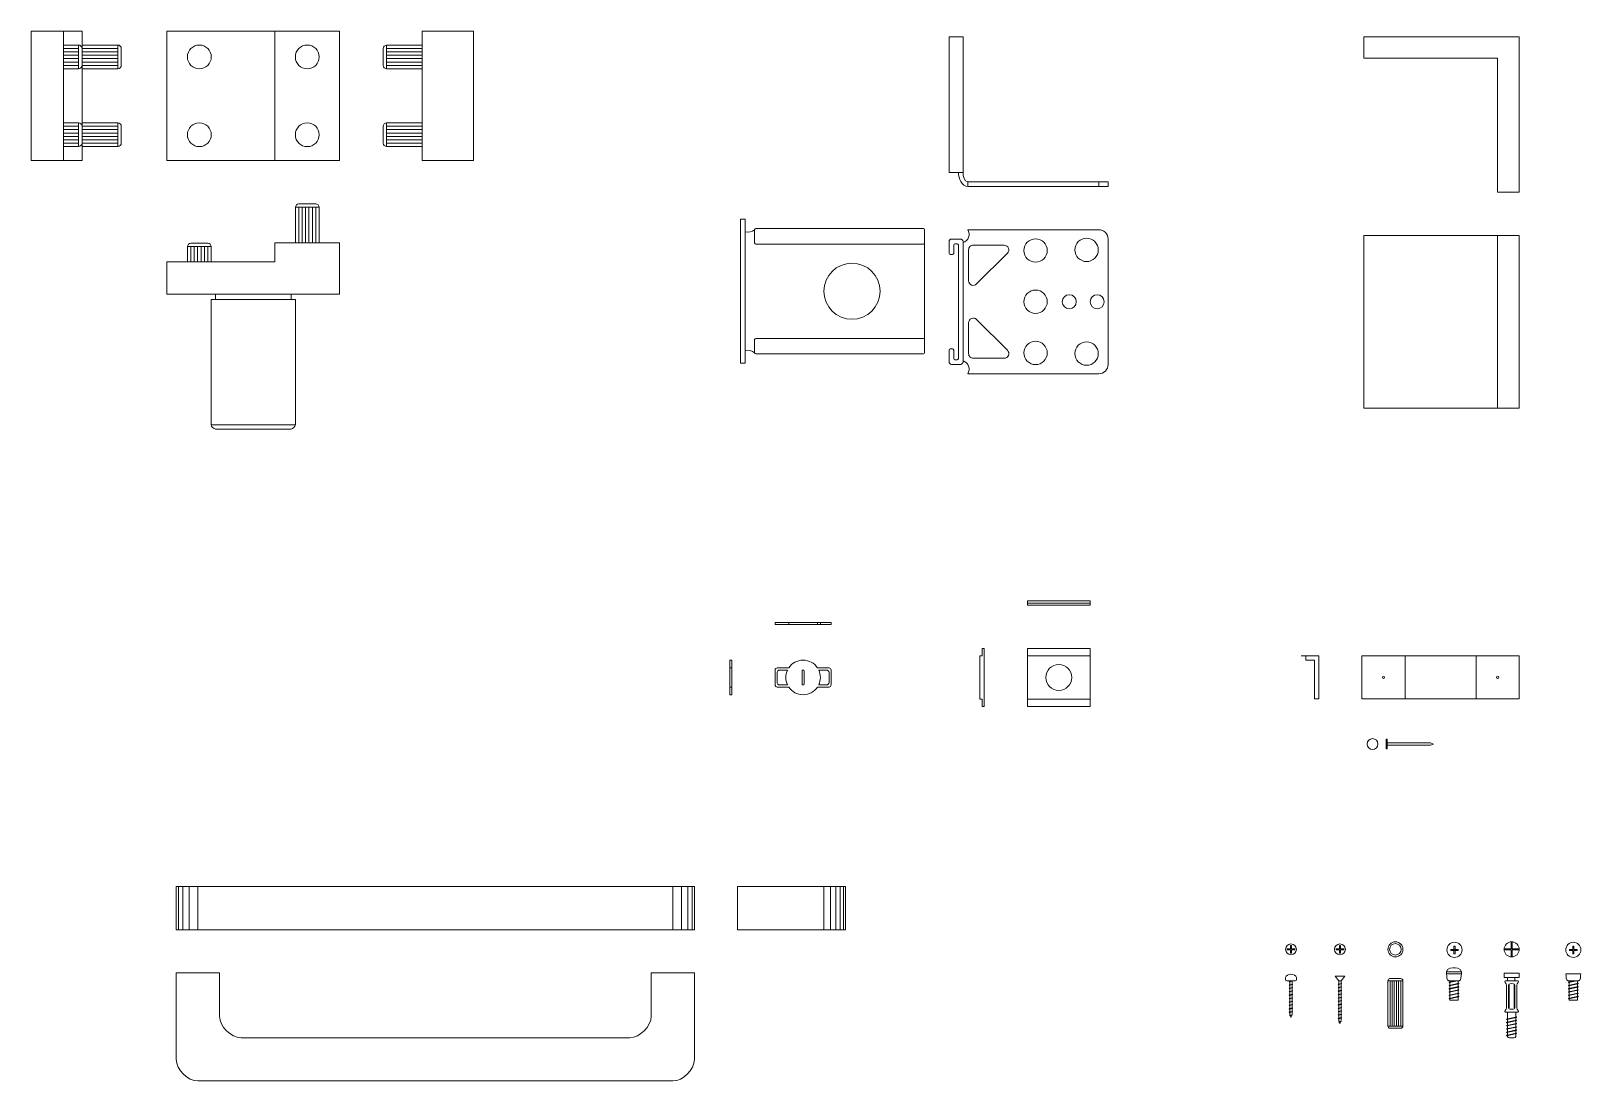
# Model space of a CAD drawing. Header units: millimetres. Extents: x 1946 to 3001, y 1889 to 2316.
# Drawn here: x 2809.2 to 2881, y 1895.7 to 1944.3 of the extents above; entities that cross this region are included whole.
import ezdxf

# ---------------------------------------------------------------- set-up
doc = ezdxf.new("R2010")
doc.units = ezdxf.units.MM
for name, color, linetype, lineweight in [('maniglie', 5, 'Continuous', 18), ('meccanismi', 4, 'Continuous', 18), ('viti', 2, 'Continuous', 18)]:
    doc.layers.add(name, color=color, linetype=linetype, lineweight=lineweight)

msp = doc.modelspace()

# ---------------------------------------------------------------- linework, layer by layer
at = {"layer": 'maniglie'}
for p, q in [((2815.895, 1902.743), (2815.895, 1904.743)), ((2815.895, 1904.743), (2816.895, 1904.743)), ((2815.995, 1902.743), (2815.995, 1904.743)), ((2816.195, 1904.743), (2816.195, 1902.743)), ((2816.195, 1904.743), (2816.495, 1904.743)), ((2816.495, 1904.743), (2816.495, 1902.743)), ((2816.895, 1904.743), (2816.895, 1902.743)), ((2838.895, 1904.743), (2838.895, 1902.743)), ((2839.895, 1904.743), (2838.895, 1904.743)), ((2839.595, 1904.743), (2839.295, 1904.743)), ((2839.295, 1904.743), (2839.295, 1902.743)), ((2839.595, 1904.743), (2839.595, 1902.743)), ((2839.795, 1902.743), (2839.795, 1904.743)), ((2839.895, 1902.743), (2839.895, 1904.743)), ((2845.895, 1902.743), (2845.895, 1904.743)), ((2846.195, 1902.743), (2846.195, 1904.743)), ((2846.445, 1904.743), (2846.445, 1902.743)), ((2846.645, 1902.743), (2846.645, 1904.743)), ((2846.795, 1904.743), (2846.795, 1902.743)), ((2846.895, 1904.743), (2846.895, 1902.743)), ((2839.895, 1902.743), (2815.895, 1902.743)), ((2815.895, 1902.743), (2816.895, 1902.743)), ((2815.895, 1902.743), (2815.995, 1902.743)), ((2839.895, 1902.743), (2838.895, 1902.743)), ((2839.895, 1902.743), (2839.795, 1902.743)), ((2845.895, 1902.743), (2846.095, 1902.743)), ((2815.895, 1900.743), (2815.895, 1896.743)), ((2817.895, 1900.743), (2815.895, 1900.743)), ((2817.895, 1898.743), (2817.895, 1900.743)), ((2839.895, 1900.743), (2837.895, 1900.743)), ((2837.895, 1900.743), (2837.895, 1898.743)), ((2839.895, 1896.743), (2839.895, 1900.743)), ((2836.895, 1897.743), (2818.895, 1897.743)), ((2816.895, 1895.743), (2838.895, 1895.743))]:
    msp.add_line(p, q, dxfattribs=at)
for points in [[(2815.895, 1904.743), (2839.895, 1904.743)], [(2838.895, 1902.743), (2838.895, 1904.743)], [(2838.895, 1902.743), (2838.895, 1904.743)], [(2838.895, 1902.743), (2838.895, 1904.743)], [(2841.895, 1902.743), (2841.895, 1904.743), (2846.895, 1904.743)], [(2846.895, 1904.743), (2846.895, 1902.743), (2841.895, 1902.743)], [(2846.895, 1902.743), (2846.895, 1904.743)]]:
    msp.add_lwpolyline(points, dxfattribs=at)
for points in [[(2818.895, 1897.743), (2818.423, 1897.743), (2817.895, 1898.271), (2817.895, 1898.743)], [(2836.895, 1897.743), (2837.366, 1897.743), (2837.895, 1898.271), (2837.895, 1898.743)], [(2816.895, 1895.743), (2816.423, 1895.743), (2815.895, 1896.271), (2815.895, 1896.743)], [(2838.895, 1895.743), (2839.366, 1895.743), (2839.895, 1896.271), (2839.895, 1896.743)]]:
    msp.add_open_spline(points, degree=3, dxfattribs=at)
at = {"layer": 'meccanismi'}
for p, q in [((2815.461, 1938.346), (2815.461, 1944.346)), ((2823.461, 1944.346), (2815.461, 1944.346)), ((2823.461, 1938.346), (2823.461, 1944.346)), ((2827.289, 1944.346), (2827.289, 1938.346)), ((2829.66, 1944.346), (2827.289, 1944.346)), ((2829.66, 1938.346), (2829.66, 1944.346)), ((2811.369, 1943.698), (2810.664, 1943.698)), ((2811.369, 1943.698), (2811.369, 1942.595)), ((2813.19, 1943.698), (2811.535, 1943.698)), ((2813.19, 1943.698), (2813.19, 1942.595)), ((2825.633, 1942.595), (2825.633, 1943.698)), ((2825.633, 1943.698), (2827.289, 1943.698)), ((2851.687, 1944.085), (2852.336, 1944.085)), ((2851.687, 1944.085), (2851.687, 1937.798)), ((2852.12, 1944.085), (2852.336, 1944.085)), ((2852.336, 1944.085), (2852.336, 1937.798)), ((2870.898, 1944.085), (2878.098, 1944.085)), ((2810.664, 1943.54), (2811.369, 1943.54)), ((2811.369, 1943.54), (2810.664, 1943.54)), ((2811.369, 1943.383), (2810.664, 1943.383)), ((2810.664, 1943.383), (2811.369, 1943.383)), ((2810.664, 1943.225), (2811.369, 1943.225)), ((2811.369, 1943.225), (2810.664, 1943.225)), ((2811.369, 1943.068), (2810.664, 1943.068)), ((2810.664, 1943.068), (2811.369, 1943.068)), ((2810.664, 1942.91), (2811.369, 1942.91)), ((2811.369, 1942.91), (2810.664, 1942.91)), ((2813.19, 1943.54), (2811.535, 1943.54)), ((2811.535, 1943.383), (2813.19, 1943.383)), ((2813.19, 1943.225), (2811.535, 1943.225)), ((2811.535, 1943.068), (2813.19, 1943.068)), ((2813.19, 1942.91), (2811.535, 1942.91)), ((2813.348, 1942.755), (2813.348, 1943.54)), ((2813.348, 1943.54), (2813.348, 1943.54)), ((2825.476, 1943.538), (2825.476, 1942.752)), ((2827.289, 1943.54), (2825.633, 1943.54)), ((2825.633, 1943.383), (2827.289, 1943.383)), ((2827.289, 1943.225), (2825.633, 1943.225)), ((2825.633, 1943.068), (2827.289, 1943.068)), ((2827.289, 1942.91), (2825.633, 1942.91)), ((2811.369, 1942.752), (2810.664, 1942.752)), ((2810.664, 1942.752), (2811.369, 1942.752)), ((2811.369, 1942.595), (2810.664, 1942.595)), ((2811.535, 1942.752), (2813.19, 1942.752)), ((2813.19, 1942.595), (2811.535, 1942.595)), ((2825.476, 1942.752), (2825.476, 1942.752)), ((2825.633, 1942.752), (2827.289, 1942.752)), ((2825.633, 1942.595), (2827.289, 1942.595)), ((2811.369, 1940.098), (2810.664, 1940.098)), ((2811.369, 1940.098), (2811.369, 1938.995)), ((2813.19, 1940.098), (2811.535, 1940.098)), ((2813.19, 1940.098), (2813.19, 1938.995)), ((2825.633, 1938.995), (2825.633, 1940.098)), ((2825.633, 1940.098), (2827.289, 1940.098)), ((2810.664, 1939.941), (2811.369, 1939.941)), ((2811.369, 1939.941), (2810.664, 1939.941)), ((2811.369, 1939.783), (2810.664, 1939.783)), ((2810.664, 1939.783), (2811.369, 1939.783)), ((2810.664, 1939.625), (2811.369, 1939.625)), ((2811.369, 1939.625), (2810.664, 1939.625)), ((2811.369, 1939.468), (2810.664, 1939.468)), ((2810.664, 1939.468), (2811.369, 1939.468)), ((2810.664, 1939.31), (2811.369, 1939.31)), ((2811.369, 1939.31), (2810.664, 1939.31)), ((2811.527, 1939.155), (2811.527, 1939.941)), ((2811.527, 1939.941), (2811.527, 1939.941)), ((2813.19, 1939.941), (2811.535, 1939.941)), ((2811.535, 1939.783), (2813.19, 1939.783)), ((2813.19, 1939.625), (2811.535, 1939.625)), ((2811.535, 1939.468), (2813.19, 1939.468)), ((2813.19, 1939.31), (2811.535, 1939.31)), ((2813.348, 1939.155), (2813.348, 1939.941)), ((2813.348, 1939.941), (2813.348, 1939.941)), ((2825.476, 1939.938), (2825.476, 1939.152)), ((2827.289, 1939.941), (2825.633, 1939.941)), ((2825.633, 1939.783), (2827.289, 1939.783)), ((2827.289, 1939.625), (2825.633, 1939.625)), ((2825.633, 1939.468), (2827.289, 1939.468)), ((2827.289, 1939.31), (2825.633, 1939.31)), ((2811.369, 1939.152), (2810.664, 1939.152)), ((2810.664, 1939.152), (2811.369, 1939.152)), ((2811.369, 1938.995), (2810.664, 1938.995)), ((2811.535, 1939.152), (2813.19, 1939.152)), ((2813.19, 1938.995), (2811.535, 1938.995)), ((2825.476, 1939.152), (2825.476, 1939.152)), ((2825.633, 1939.152), (2827.289, 1939.152)), ((2825.633, 1938.995), (2827.289, 1938.995)), ((2811.535, 1938.346), (2809.164, 1938.346)), ((2815.461, 1938.346), (2823.461, 1938.346)), ((2827.289, 1938.346), (2829.66, 1938.346)), ((2852.336, 1937.798), (2851.687, 1937.798)), ((2852.553, 1937.365), (2859.056, 1937.365)), ((2852.553, 1937.148), (2852.553, 1937.365)), ((2852.553, 1937.148), (2859.056, 1937.148)), ((2858.623, 1937.148), (2858.623, 1937.365)), ((2859.056, 1937.148), (2859.056, 1937.365)), ((2821.41, 1936.189), (2822.513, 1936.189)), ((2821.41, 1936.189), (2821.41, 1934.534)), ((2822.353, 1936.346), (2821.567, 1936.346)), ((2821.567, 1936.346), (2821.567, 1936.346)), ((2821.567, 1936.189), (2821.567, 1934.534)), ((2821.725, 1934.534), (2821.725, 1936.189)), ((2821.883, 1936.189), (2821.883, 1934.534)), ((2822.04, 1934.534), (2822.04, 1936.189)), ((2822.198, 1936.189), (2822.198, 1934.534)), ((2822.355, 1934.534), (2822.355, 1936.189)), ((2822.513, 1936.189), (2822.513, 1934.534)), ((2842.034, 1935.636), (2842.25, 1935.636)), ((2842.034, 1928.968), (2842.034, 1935.636)), ((2842.034, 1935.636), (2842.25, 1935.636)), ((2842.25, 1935.636), (2842.25, 1928.968)), ((2842.738, 1935.203), (2850.499, 1935.203)), ((2850.553, 1935.148), (2850.553, 1932.302)), ((2858.623, 1935.148), (2852.553, 1935.148)), ((2816.41, 1934.368), (2817.513, 1934.368)), ((2816.41, 1934.368), (2816.41, 1933.662)), ((2817.353, 1934.525), (2816.567, 1934.525)), ((2816.567, 1934.525), (2816.567, 1934.525)), ((2816.567, 1934.368), (2816.567, 1933.662)), ((2816.725, 1933.662), (2816.725, 1934.368)), ((2816.883, 1934.368), (2816.883, 1933.662)), ((2817.04, 1933.662), (2817.04, 1934.368)), ((2817.198, 1934.368), (2817.198, 1933.662)), ((2817.355, 1933.662), (2817.355, 1934.368)), ((2817.513, 1934.368), (2817.513, 1933.662)), ((2823.461, 1934.534), (2820.461, 1934.534)), ((2820.461, 1934.534), (2820.461, 1933.662)), ((2823.461, 1934.534), (2823.461, 1932.162)), ((2851.687, 1934.052), (2851.687, 1934.607)), ((2852.228, 1934.715), (2851.795, 1934.715)), ((2852.228, 1934.715), (2851.795, 1934.715)), ((2851.903, 1934.052), (2851.903, 1934.445)), ((2851.957, 1934.499), (2852.066, 1934.499)), ((2852.12, 1929.184), (2852.12, 1934.445)), ((2852.336, 1929.022), (2852.336, 1934.607)), ((2859.056, 1931.815), (2859.056, 1934.715)), ((2870.898, 1934.885), (2870.898, 1926.885)), ((2870.898, 1934.885), (2878.098, 1934.885)), ((2878.098, 1926.885), (2878.098, 1934.885)), ((2820.461, 1933.662), (2815.461, 1933.662)), ((2851.849, 1933.998), (2851.741, 1933.998)), ((2851.741, 1933.998), (2851.849, 1933.998)), ((2817.713, 1931.923), (2817.713, 1932.162)), ((2818.161, 1932.162), (2820.761, 1932.162)), ((2821.21, 1931.923), (2821.21, 1932.162)), ((2850.553, 1929.455), (2850.553, 1932.302)), ((2817.513, 1931.923), (2821.41, 1931.923)), ((2817.513, 1931.923), (2817.513, 1926.123)), ((2859.056, 1931.815), (2859.056, 1928.914)), ((2842.738, 1929.401), (2850.499, 1929.401)), ((2851.687, 1929.577), (2851.687, 1929.022)), ((2851.849, 1929.631), (2851.741, 1929.631)), ((2851.741, 1929.631), (2851.849, 1929.631)), ((2851.903, 1929.577), (2851.903, 1929.184)), ((2842.034, 1928.968), (2842.25, 1928.968)), ((2842.25, 1928.968), (2842.034, 1928.968)), ((2852.228, 1928.914), (2851.795, 1928.914)), ((2852.228, 1928.914), (2851.795, 1928.914)), ((2851.957, 1929.13), (2852.066, 1929.13)), ((2858.623, 1928.481), (2852.553, 1928.481)), ((2870.898, 1926.885), (2878.098, 1926.885)), ((2817.513, 1926.123), (2821.41, 1926.123)), ((2817.713, 1925.923), (2821.21, 1925.923)), ((2855.32, 1917.962), (2858.223, 1917.962)), ((2855.32, 1917.962), (2855.32, 1917.762)), ((2855.32, 1917.862), (2858.223, 1917.862)), ((2858.223, 1917.762), (2855.32, 1917.762)), ((2858.223, 1917.962), (2858.223, 1917.762)), ((2853.32, 1915.762), (2853.22, 1915.762)), ((2853.22, 1915.762), (2853.22, 1915.43)), ((2843.729, 1914.866), (2844.264, 1914.866)), ((2846.129, 1914.866), (2845.595, 1914.866)), ((2853.22, 1915.43), (2853.12, 1915.43)), ((2855.32, 1915.43), (2855.32, 1913.413)), ((2868.601, 1915.43), (2868.001, 1915.43)), ((2868.213, 1915.43), (2868.213, 1915.23)), ((2870.813, 1915.43), (2878.098, 1915.43)), ((2870.813, 1913.43), (2870.813, 1915.43)), ((2872.813, 1915.43), (2872.813, 1913.43)), ((2876.098, 1915.43), (2876.098, 1913.43)), ((2878.098, 1915.43), (2878.098, 1913.43)), ((2843.829, 1914.766), (2844.207, 1914.766)), ((2844.879, 1914.422), (2844.879, 1914.736)), ((2844.879, 1914.422), (2844.879, 1914.108)), ((2846.029, 1914.766), (2845.652, 1914.766)), ((2843.729, 1913.978), (2844.264, 1913.978)), ((2843.829, 1914.078), (2844.207, 1914.078)), ((2846.129, 1913.978), (2845.595, 1913.978)), ((2846.029, 1914.078), (2845.652, 1914.078)), ((2853.22, 1913.413), (2853.12, 1913.413)), ((2853.22, 1913.413), (2853.22, 1913.082)), ((2878.098, 1913.43), (2870.813, 1913.43)), ((2853.22, 1913.082), (2853.32, 1913.082))]:
    msp.add_line(p, q, dxfattribs=at)
msp.add_lwpolyline([(2811.535, 1944.346), (2811.535, 1938.346), (2809.164, 1938.346), (2809.164, 1944.346)], close=True, dxfattribs=at)
for points in [[(2810.664, 1938.346), (2810.664, 1944.346)], [(2820.461, 1938.346), (2820.461, 1944.346)], [(2870.898, 1944.085), (2870.898, 1943.085), (2877.098, 1943.085)], [(2878.098, 1944.085), (2878.098, 1936.885), (2877.098, 1936.885), (2877.098, 1943.085)], [(2811.527, 1943.54), (2811.527, 1942.755)], [(2810.664, 1938.346), (2809.164, 1938.346)], [(2842.684, 1935.148), (2842.684, 1934.539)], [(2823.461, 1934.534), (2820.461, 1934.534)], [(2850.499, 1934.485), (2842.738, 1934.485)], [(2878.098, 1934.885), (2877.098, 1934.885), (2877.098, 1926.885), (2878.098, 1926.885)], [(2815.461, 1933.662), (2815.461, 1932.162)], [(2815.461, 1932.162), (2823.461, 1932.162)], [(2821.41, 1931.923), (2821.41, 1926.123)], [(2842.684, 1930.064), (2842.684, 1929.455)], [(2850.499, 1930.118), (2842.738, 1930.118)], [(2843.629, 1916.866), (2843.629, 1916.966), (2846.229, 1916.966), (2846.229, 1916.866)], [(2846.229, 1916.866), (2843.629, 1916.866)], [(2844.264, 1916.866), (2844.264, 1916.966)], [(2845.595, 1916.866), (2845.595, 1916.966)], [(2845.735, 1916.866), (2845.735, 1916.966)], [(2845.735, 1916.966), (2845.735, 1916.866)], [(2853.32, 1915.762), (2853.32, 1913.082)], [(2858.223, 1915.43), (2855.32, 1915.43), (2855.32, 1915.762), (2858.223, 1915.762), (2858.223, 1913.413), (2855.32, 1913.413), (2855.32, 1913.082), (2858.223, 1913.082), (2858.223, 1914.422)], [(2841.629, 1913.622), (2841.529, 1913.622), (2841.529, 1915.222), (2841.629, 1915.222)], [(2841.629, 1914.866), (2841.529, 1914.866)], [(2841.629, 1915.222), (2841.629, 1913.622)], [(2853.12, 1915.43), (2853.12, 1913.413)], [(2868.813, 1913.43), (2868.813, 1915.43), (2868.213, 1915.43)], [(2868.213, 1915.23), (2868.613, 1915.23)], [(2868.613, 1915.23), (2868.613, 1913.43), (2868.813, 1913.43)], [(2843.629, 1914.766), (2843.629, 1914.078)], [(2843.729, 1914.666), (2843.729, 1914.178)], [(2844.909, 1914.766), (2844.949, 1914.766)], [(2844.979, 1914.422), (2844.979, 1914.736)], [(2844.979, 1914.422), (2844.979, 1914.108)], [(2846.129, 1914.666), (2846.129, 1914.178)], [(2846.229, 1914.766), (2846.229, 1914.078)], [(2841.629, 1913.978), (2841.529, 1913.978)], [(2844.909, 1914.078), (2844.949, 1914.078)]]:
    msp.add_lwpolyline(points, dxfattribs=at)
for points in [[(2852.595, 1932.789), (2852.595, 1934.215, -0.414214), (2852.812, 1934.431), (2854.238, 1934.431, -0.668179), (2854.391, 1934.061), (2852.965, 1932.636, -0.668179)], [(2852.595, 1930.841), (2852.595, 1929.415, 0.414214), (2852.812, 1929.198), (2854.238, 1929.198, 0.668179), (2854.391, 1929.568), (2852.965, 1930.994, 0.668179)]]:
    msp.add_lwpolyline(points, format="xyb", close=True, dxfattribs=at)
for centre, radius in [((2816.961, 1943.146), 0.552), ((2821.961, 1943.146), 0.552), ((2816.961, 1939.546), 0.552), ((2821.961, 1939.546), 0.552), ((2855.696, 1934.185), 0.541), ((2858.059, 1934.215), 0.541), ((2847.193, 1932.302), 1.299), ((2855.696, 1931.815), 0.541), ((2855.696, 1929.444), 0.541), ((2858.059, 1929.415), 0.541), ((2871.813, 1914.43), 0.05), ((2877.098, 1914.43), 0.05)]:
    msp.add_circle(centre, radius, dxfattribs=at)
for centre, radius, start, end in [((2842.354, 1935.567), 0.533, 258.85157, 308.25979), ((2852.228, 1934.932), 0.39, 286.09388, 33.68056), ((2858.623, 1934.715), 0.433, 0, 90), ((2857.259, 1931.815), 0.325, 0, 180), ((2858.551, 1931.815), 0.325, 0, 180), ((2857.259, 1931.815), 0.325, 180, 0), ((2858.551, 1931.815), 0.325, 180, 0), ((2842.354, 1929.037), 0.533, 51.73938, 101.14869), ((2852.228, 1928.697), 0.39, 326.31944, 73.90612), ((2858.623, 1928.914), 0.433, 270, 0), ((2844.929, 1914.422), 0.8, 33.72971, 146.27029), ((2856.771, 1914.422), 0.6, 0, 180), ((2844.929, 1914.422), 0.8, 154.51494, 205.48506), ((2844.929, 1914.422), 0.8, 198.20996, 205.48506), ((2844.929, 1914.422), 0.8, 334.51494, 25.48506), ((2844.929, 1914.422), 0.8, 334.51494, 341.79004), ((2856.771, 1914.422), 0.6, 180, 0), ((2844.929, 1914.422), 0.8, 213.72971, 326.27029)]:
    msp.add_arc(centre, radius, start, end, dxfattribs=at)
for points in [[(2811.527, 1943.54), (2811.527, 1943.615), (2811.444, 1943.698), (2811.369, 1943.698)], [(2813.348, 1943.54), (2813.348, 1943.615), (2813.265, 1943.698), (2813.19, 1943.698)], [(2825.633, 1943.698), (2825.558, 1943.698), (2825.476, 1943.613), (2825.476, 1943.538)], [(2811.369, 1942.595), (2811.444, 1942.595), (2811.527, 1942.68), (2811.527, 1942.755)], [(2813.19, 1942.595), (2813.265, 1942.595), (2813.348, 1942.68), (2813.348, 1942.755)], [(2825.476, 1942.752), (2825.476, 1942.678), (2825.559, 1942.595), (2825.633, 1942.595)], [(2811.527, 1939.941), (2811.527, 1940.015), (2811.444, 1940.098), (2811.369, 1940.098)], [(2813.348, 1939.941), (2813.348, 1940.015), (2813.265, 1940.098), (2813.19, 1940.098)], [(2825.633, 1940.098), (2825.558, 1940.098), (2825.476, 1940.013), (2825.476, 1939.938)], [(2811.369, 1938.995), (2811.444, 1938.995), (2811.527, 1939.08), (2811.527, 1939.155)], [(2813.19, 1938.995), (2813.265, 1938.995), (2813.348, 1939.08), (2813.348, 1939.155)], [(2825.476, 1939.152), (2825.476, 1939.078), (2825.559, 1938.995), (2825.633, 1938.995)], [(2852.553, 1937.148), (2852.293, 1937.148), (2852.12, 1937.538), (2852.12, 1937.798)], [(2852.553, 1937.365), (2852.391, 1937.365), (2852.336, 1937.637), (2852.336, 1937.798)], [(2821.567, 1936.346), (2821.493, 1936.346), (2821.41, 1936.263), (2821.41, 1936.189)], [(2822.513, 1936.189), (2822.513, 1936.264), (2822.428, 1936.346), (2822.353, 1936.346)], [(2842.684, 1935.148), (2842.684, 1935.174), (2842.712, 1935.203), (2842.738, 1935.203)], [(2850.553, 1935.148), (2850.553, 1935.174), (2850.524, 1935.203), (2850.499, 1935.203)], [(2816.567, 1934.525), (2816.493, 1934.525), (2816.41, 1934.442), (2816.41, 1934.368)], [(2817.513, 1934.368), (2817.513, 1934.443), (2817.428, 1934.525), (2817.353, 1934.525)], [(2842.738, 1934.485), (2842.712, 1934.485), (2842.684, 1934.514), (2842.684, 1934.539)], [(2850.499, 1934.485), (2850.524, 1934.485), (2850.553, 1934.514), (2850.553, 1934.539)], [(2851.795, 1934.715), (2851.744, 1934.715), (2851.687, 1934.658), (2851.687, 1934.607)], [(2851.903, 1934.445), (2851.903, 1934.47), (2851.932, 1934.499), (2851.957, 1934.499)], [(2852.12, 1934.445), (2852.12, 1934.47), (2852.091, 1934.499), (2852.066, 1934.499)], [(2852.336, 1934.607), (2852.336, 1934.658), (2852.279, 1934.715), (2852.228, 1934.715)], [(2851.741, 1933.998), (2851.715, 1933.998), (2851.687, 1934.027), (2851.687, 1934.052)], [(2851.903, 1934.052), (2851.903, 1934.027), (2851.875, 1933.998), (2851.849, 1933.998)], [(2842.684, 1930.064), (2842.684, 1930.09), (2842.712, 1930.118), (2842.738, 1930.118)], [(2850.553, 1930.064), (2850.553, 1930.09), (2850.524, 1930.118), (2850.499, 1930.118)], [(2842.738, 1929.401), (2842.712, 1929.401), (2842.684, 1929.43), (2842.684, 1929.455)], [(2850.499, 1929.401), (2850.524, 1929.401), (2850.553, 1929.43), (2850.553, 1929.455)], [(2851.741, 1929.631), (2851.715, 1929.631), (2851.687, 1929.603), (2851.687, 1929.577)], [(2851.903, 1929.577), (2851.903, 1929.603), (2851.875, 1929.631), (2851.849, 1929.631)], [(2851.795, 1928.914), (2851.744, 1928.914), (2851.687, 1928.971), (2851.687, 1929.022)], [(2851.903, 1929.184), (2851.903, 1929.159), (2851.932, 1929.13), (2851.957, 1929.13)], [(2852.12, 1929.184), (2852.12, 1929.159), (2852.091, 1929.13), (2852.066, 1929.13)], [(2852.336, 1929.022), (2852.336, 1928.971), (2852.279, 1928.914), (2852.228, 1928.914)], [(2817.713, 1925.923), (2817.619, 1925.923), (2817.513, 1926.029), (2817.513, 1926.123)], [(2821.21, 1925.923), (2821.304, 1925.923), (2821.41, 1926.029), (2821.41, 1926.123)], [(2843.629, 1914.766), (2843.629, 1914.813), (2843.682, 1914.866), (2843.729, 1914.866)], [(2846.229, 1914.766), (2846.229, 1914.813), (2846.176, 1914.866), (2846.129, 1914.866)], [(2843.729, 1914.666), (2843.729, 1914.713), (2843.782, 1914.766), (2843.829, 1914.766)], [(2843.729, 1914.178), (2843.729, 1914.131), (2843.782, 1914.078), (2843.829, 1914.078)], [(2844.909, 1914.766), (2844.895, 1914.766), (2844.879, 1914.75), (2844.879, 1914.736)], [(2844.949, 1914.766), (2844.963, 1914.766), (2844.979, 1914.75), (2844.979, 1914.736)], [(2846.129, 1914.666), (2846.129, 1914.713), (2846.076, 1914.766), (2846.029, 1914.766)], [(2846.129, 1914.178), (2846.129, 1914.131), (2846.076, 1914.078), (2846.029, 1914.078)], [(2843.629, 1914.078), (2843.629, 1914.031), (2843.682, 1913.978), (2843.729, 1913.978)], [(2844.909, 1914.078), (2844.895, 1914.078), (2844.879, 1914.094), (2844.879, 1914.108)], [(2844.949, 1914.078), (2844.963, 1914.078), (2844.979, 1914.094), (2844.979, 1914.108)], [(2846.229, 1914.078), (2846.229, 1914.031), (2846.176, 1913.978), (2846.129, 1913.978)]]:
    msp.add_open_spline(points, degree=3, dxfattribs=at)
at = {"layer": 'viti'}
for p, q in [((2871.936, 1911.111), (2871.936, 1911.569)), ((2873.986, 1911.39), (2874.136, 1911.34)), ((2873.986, 1911.29), (2874.136, 1911.34)), ((2867.502, 1902.011), (2867.502, 1901.861)), ((2867.552, 1902.011), (2867.552, 1901.861)), ((2869.77, 1902.011), (2869.77, 1901.861)), ((2869.82, 1902.011), (2869.82, 1901.861)), ((2875.075, 1901.986), (2875.075, 1901.836)), ((2875.125, 1901.986), (2875.125, 1901.836)), ((2877.724, 1902.185), (2877.724, 1901.861)), ((2877.774, 1902.185), (2877.774, 1901.861)), ((2880.58, 1901.986), (2880.58, 1901.836)), ((2880.63, 1901.986), (2880.63, 1901.836)), ((2867.352, 1901.861), (2867.502, 1901.861)), ((2867.502, 1901.811), (2867.352, 1901.811)), ((2867.502, 1901.811), (2867.502, 1901.661)), ((2867.552, 1901.861), (2867.702, 1901.861)), ((2867.552, 1901.811), (2867.552, 1901.661)), ((2867.702, 1901.811), (2867.552, 1901.811)), ((2869.62, 1901.861), (2869.77, 1901.861)), ((2869.62, 1901.811), (2869.77, 1901.811)), ((2869.77, 1901.811), (2869.77, 1901.661)), ((2869.82, 1901.861), (2869.97, 1901.861)), ((2869.82, 1901.811), (2869.97, 1901.811)), ((2869.82, 1901.811), (2869.82, 1901.661)), ((2874.925, 1901.836), (2875.075, 1901.836)), ((2875.075, 1901.786), (2875.075, 1901.636)), ((2875.125, 1901.836), (2875.275, 1901.836)), ((2875.125, 1901.786), (2875.125, 1901.636)), ((2877.4, 1901.861), (2877.724, 1901.861)), ((2877.4, 1901.811), (2877.724, 1901.811)), ((2877.724, 1901.811), (2877.724, 1901.486)), ((2877.774, 1901.861), (2878.098, 1901.861)), ((2877.774, 1901.811), (2878.098, 1901.811)), ((2877.774, 1901.811), (2877.774, 1901.486)), ((2880.43, 1901.836), (2880.58, 1901.836)), ((2880.58, 1901.786), (2880.58, 1901.636)), ((2880.63, 1901.836), (2880.78, 1901.836)), ((2880.63, 1901.786), (2880.63, 1901.636)), ((2867.277, 1900.533), (2867.277, 1900.433)), ((2867.777, 1900.533), (2867.777, 1900.433)), ((2869.745, 1900.383), (2869.566, 1900.593)), ((2869.566, 1900.593), (2870.024, 1900.593)), ((2870.024, 1900.593), (2869.845, 1900.383)), ((2872.114, 1900.483), (2872.097, 1900.483)), ((2872.612, 1900.483), (2872.114, 1900.483)), ((2874.725, 1900.71), (2874.725, 1900.792)), ((2874.725, 1900.792), (2875.425, 1900.792)), ((2874.725, 1900.707), (2875.425, 1900.707)), ((2875.425, 1900.792), (2875.425, 1900.71)), ((2877.399, 1900.733), (2878.099, 1900.733)), ((2877.399, 1900.533), (2877.399, 1900.733)), ((2877.749, 1900.533), (2877.399, 1900.533)), ((2877.549, 1900.383), (2877.549, 1900.533)), ((2877.749, 1900.533), (2878.099, 1900.533)), ((2877.892, 1900.383), (2877.892, 1900.533)), ((2878.099, 1900.533), (2878.099, 1900.733)), ((2867.327, 1900.383), (2867.727, 1900.383)), ((2867.567, 1900.383), (2867.455, 1900.359)), ((2867.598, 1900.37), (2867.455, 1900.339)), ((2867.598, 1900.231), (2867.455, 1900.201)), ((2867.598, 1900.211), (2867.455, 1900.181)), ((2867.598, 1900.073), (2867.455, 1900.043)), ((2867.598, 1900.053), (2867.455, 1900.023)), ((2867.598, 1899.915), (2867.455, 1899.885)), ((2867.598, 1899.895), (2867.455, 1899.865)), ((2867.598, 1899.757), (2867.455, 1899.726)), ((2867.527, 1900.383), (2867.477, 1900.383)), ((2869.867, 1900.258), (2869.724, 1900.228)), ((2869.867, 1900.238), (2869.724, 1900.208)), ((2869.867, 1900.1), (2869.724, 1900.07)), ((2869.867, 1900.08), (2869.724, 1900.05)), ((2869.867, 1899.942), (2869.724, 1899.911)), ((2869.867, 1899.922), (2869.724, 1899.891)), ((2869.867, 1899.784), (2869.724, 1899.753)), ((2869.867, 1899.764), (2869.724, 1899.733)), ((2869.745, 1900.383), (2869.845, 1900.383)), ((2872.014, 1900.383), (2872.714, 1900.383)), ((2872.014, 1900.383), (2872.014, 1898.283)), ((2872.114, 1900.383), (2872.114, 1898.283)), ((2872.214, 1898.283), (2872.214, 1900.383)), ((2872.314, 1900.383), (2872.314, 1898.283)), ((2872.414, 1898.283), (2872.414, 1900.383)), ((2872.514, 1900.383), (2872.514, 1898.283)), ((2872.614, 1898.283), (2872.614, 1900.383)), ((2872.714, 1900.383), (2872.714, 1898.283)), ((2874.832, 1900.383), (2875.318, 1900.383)), ((2875.151, 1900.383), (2874.852, 1900.319)), ((2875.244, 1900.383), (2874.852, 1900.299)), ((2875.298, 1900.264), (2874.852, 1900.168)), ((2875.298, 1900.244), (2874.852, 1900.148)), ((2875.298, 1900.113), (2874.852, 1900.018)), ((2875.298, 1900.093), (2874.852, 1899.998)), ((2875.298, 1899.963), (2874.852, 1899.867)), ((2875.298, 1899.943), (2874.852, 1899.847)), ((2875.298, 1899.813), (2874.852, 1899.717)), ((2875.298, 1899.792), (2874.852, 1899.697)), ((2874.882, 1900.383), (2874.882, 1899.503)), ((2874.882, 1900.305), (2874.882, 1900.175)), ((2874.882, 1900.155), (2874.882, 1900.024)), ((2874.882, 1900.004), (2874.882, 1899.874)), ((2874.882, 1899.854), (2874.882, 1899.723)), ((2875.268, 1900.383), (2875.268, 1899.503)), ((2877.506, 1899.133), (2877.506, 1900.183)), ((2877.606, 1900.183), (2877.606, 1899.133)), ((2877.636, 1900.183), (2877.636, 1899.133)), ((2877.862, 1900.183), (2877.862, 1899.133)), ((2877.892, 1900.183), (2877.892, 1899.133)), ((2877.992, 1899.133), (2877.992, 1900.183)), ((2880.363, 1900.383), (2880.848, 1900.383)), ((2880.681, 1900.383), (2880.382, 1900.319)), ((2880.774, 1900.383), (2880.382, 1900.299)), ((2880.829, 1900.264), (2880.382, 1900.168)), ((2880.829, 1900.244), (2880.382, 1900.148)), ((2880.829, 1900.113), (2880.382, 1900.018)), ((2880.829, 1900.093), (2880.382, 1899.998)), ((2880.829, 1899.963), (2880.382, 1899.867)), ((2880.829, 1899.943), (2880.382, 1899.847)), ((2880.829, 1899.813), (2880.382, 1899.717)), ((2880.829, 1899.792), (2880.382, 1899.697)), ((2880.413, 1900.383), (2880.413, 1899.503)), ((2880.413, 1900.305), (2880.413, 1900.175)), ((2880.413, 1900.155), (2880.413, 1900.024)), ((2880.413, 1900.004), (2880.413, 1899.874)), ((2880.413, 1899.854), (2880.413, 1899.723)), ((2880.798, 1900.383), (2880.798, 1899.503)), ((2867.598, 1899.737), (2867.455, 1899.706)), ((2867.598, 1899.599), (2867.455, 1899.568)), ((2867.598, 1899.579), (2867.455, 1899.548)), ((2867.598, 1899.441), (2867.455, 1899.41)), ((2867.598, 1899.421), (2867.455, 1899.39)), ((2867.598, 1899.283), (2867.455, 1899.252)), ((2867.598, 1899.263), (2867.455, 1899.232)), ((2867.598, 1899.124), (2867.455, 1899.094)), ((2867.598, 1899.104), (2867.455, 1899.074)), ((2869.867, 1899.626), (2869.724, 1899.595)), ((2869.867, 1899.606), (2869.724, 1899.575)), ((2869.867, 1899.468), (2869.724, 1899.437)), ((2869.867, 1899.448), (2869.724, 1899.417)), ((2869.867, 1899.309), (2869.724, 1899.279)), ((2869.867, 1899.289), (2869.724, 1899.259)), ((2869.867, 1899.151), (2869.724, 1899.121)), ((2869.867, 1899.131), (2869.724, 1899.101)), ((2875.298, 1899.662), (2874.852, 1899.566)), ((2875.298, 1899.642), (2874.852, 1899.546)), ((2874.882, 1899.703), (2874.882, 1899.573)), ((2874.902, 1899.483), (2875.248, 1899.483)), ((2880.829, 1899.662), (2880.382, 1899.566)), ((2880.829, 1899.642), (2880.382, 1899.546)), ((2880.433, 1899.483), (2880.778, 1899.483)), ((2867.598, 1898.966), (2867.455, 1898.936)), ((2867.598, 1898.946), (2867.455, 1898.916)), ((2867.477, 1898.833), (2867.493, 1898.785)), ((2867.58, 1898.804), (2867.48, 1898.783)), ((2867.58, 1898.784), (2867.48, 1898.763)), ((2867.499, 1898.767), (2867.527, 1898.683)), ((2867.559, 1898.78), (2867.527, 1898.683)), ((2867.577, 1898.833), (2867.566, 1898.801)), ((2869.867, 1898.993), (2869.724, 1898.963)), ((2869.867, 1898.973), (2869.724, 1898.943)), ((2869.867, 1898.835), (2869.724, 1898.804)), ((2869.867, 1898.815), (2869.724, 1898.784)), ((2869.867, 1898.677), (2869.724, 1898.646)), ((2869.867, 1898.657), (2869.724, 1898.626)), ((2869.745, 1898.543), (2869.761, 1898.496)), ((2869.849, 1898.515), (2869.749, 1898.493)), ((2869.849, 1898.495), (2869.749, 1898.473)), ((2869.767, 1898.477), (2869.795, 1898.393)), ((2869.828, 1898.49), (2869.795, 1898.393)), ((2869.845, 1898.543), (2869.835, 1898.512)), ((2877.968, 1898.705), (2877.518, 1898.609)), ((2877.968, 1898.685), (2877.518, 1898.589)), ((2877.967, 1898.555), (2877.518, 1898.459)), ((2877.967, 1898.535), (2877.518, 1898.439)), ((2877.968, 1898.405), (2877.518, 1898.309)), ((2877.968, 1898.385), (2877.518, 1898.289)), ((2877.549, 1898.933), (2877.549, 1898.615)), ((2877.549, 1898.595), (2877.549, 1898.465)), ((2877.549, 1898.445), (2877.549, 1898.315)), ((2877.948, 1898.531), (2877.947, 1898.401)), ((2877.947, 1898.381), (2877.947, 1898.251)), ((2877.949, 1898.932), (2877.948, 1898.701)), ((2877.948, 1898.681), (2877.948, 1898.551)), ((2872.014, 1898.283), (2872.714, 1898.283)), ((2872.612, 1898.183), (2872.114, 1898.183)), ((2877.966, 1898.255), (2877.517, 1898.159)), ((2877.966, 1898.235), (2877.517, 1898.139)), ((2877.966, 1898.105), (2877.517, 1898.009)), ((2877.966, 1898.085), (2877.517, 1897.989)), ((2877.968, 1897.955), (2877.518, 1897.858)), ((2877.968, 1897.935), (2877.518, 1897.838)), ((2877.549, 1898.295), (2877.549, 1898.165)), ((2877.549, 1898.145), (2877.549, 1898.015)), ((2877.549, 1897.995), (2877.549, 1897.865)), ((2877.549, 1897.845), (2877.549, 1897.795)), ((2877.747, 1897.733), (2877.647, 1897.733)), ((2877.849, 1897.733), (2877.749, 1897.733)), ((2877.946, 1897.93), (2877.945, 1897.795)), ((2877.947, 1898.231), (2877.946, 1898.101)), ((2877.946, 1898.081), (2877.946, 1897.95))]:
    msp.add_line(p, q, dxfattribs=at)
for points in [[(2871.936, 1911.569), (2871.986, 1911.569), (2871.986, 1911.111), (2871.936, 1911.111)], [(2873.986, 1911.39), (2871.986, 1911.39)], [(2873.986, 1911.29), (2871.986, 1911.29)], [(2867.552, 1901.861), (2867.552, 1902.011), (2867.502, 1902.011)], [(2869.82, 1901.861), (2869.82, 1902.011), (2869.77, 1902.011)], [(2875.125, 1901.836), (2875.125, 1901.986), (2875.075, 1901.986)], [(2880.63, 1901.836), (2880.63, 1901.986), (2880.58, 1901.986)], [(2867.502, 1901.861), (2867.352, 1901.861), (2867.352, 1901.811)], [(2867.552, 1901.811), (2867.552, 1901.661), (2867.502, 1901.661)], [(2867.552, 1901.861), (2867.702, 1901.861), (2867.702, 1901.811)], [(2869.77, 1901.861), (2869.62, 1901.861), (2869.62, 1901.811)], [(2869.82, 1901.811), (2869.82, 1901.661), (2869.77, 1901.661)], [(2869.82, 1901.861), (2869.97, 1901.861), (2869.97, 1901.811)], [(2875.075, 1901.836), (2874.925, 1901.836), (2874.925, 1901.786)], [(2874.925, 1901.786), (2875.075, 1901.786)], [(2875.075, 1901.836), (2875.125, 1901.786), (2875.075, 1901.786), (2875.125, 1901.836)], [(2875.125, 1901.786), (2875.125, 1901.636), (2875.075, 1901.636)], [(2875.125, 1901.836), (2875.275, 1901.836), (2875.275, 1901.786)], [(2875.125, 1901.786), (2875.275, 1901.786)], [(2880.58, 1901.836), (2880.43, 1901.836), (2880.43, 1901.786)], [(2880.43, 1901.786), (2880.58, 1901.786)], [(2880.63, 1901.786), (2880.63, 1901.636), (2880.58, 1901.636)], [(2880.63, 1901.836), (2880.78, 1901.836), (2880.78, 1901.786)], [(2880.63, 1901.786), (2880.78, 1901.786)], [(2880.255, 1900.71), (2880.955, 1900.71)], [(2867.477, 1900.364), (2867.477, 1900.383)], [(2867.477, 1900.205), (2867.477, 1900.344)], [(2867.477, 1900.047), (2867.477, 1900.185)], [(2867.477, 1899.889), (2867.477, 1900.027)], [(2867.477, 1899.731), (2867.477, 1899.869)], [(2867.577, 1900.227), (2867.577, 1900.365)], [(2867.577, 1900.069), (2867.577, 1900.207)], [(2867.577, 1899.911), (2867.577, 1900.049)], [(2867.577, 1899.752), (2867.577, 1899.891)], [(2869.745, 1900.232), (2869.745, 1900.383)], [(2869.745, 1900.074), (2869.745, 1900.212)], [(2869.745, 1899.916), (2869.745, 1900.054)], [(2869.745, 1899.916), (2869.745, 1900.054)], [(2869.745, 1899.758), (2869.745, 1899.896)], [(2869.845, 1900.254), (2869.845, 1900.383)], [(2869.845, 1900.096), (2869.845, 1900.234)], [(2869.845, 1899.937), (2869.845, 1900.076)], [(2869.845, 1899.779), (2869.845, 1899.917)], [(2869.845, 1899.621), (2869.845, 1899.759)], [(2877.749, 1900.383), (2877.456, 1900.383)], [(2877.606, 1900.033), (2877.606, 1900.033)], [(2877.749, 1900.383), (2878.042, 1900.383)], [(2877.892, 1900.033), (2877.892, 1900.033)], [(2867.477, 1899.573), (2867.477, 1899.711)], [(2867.477, 1899.415), (2867.477, 1899.553)], [(2867.477, 1899.257), (2867.477, 1899.395)], [(2867.477, 1899.098), (2867.477, 1899.237)], [(2867.477, 1898.94), (2867.477, 1899.078)], [(2867.577, 1899.594), (2867.577, 1899.732)], [(2867.577, 1899.436), (2867.577, 1899.574)], [(2867.577, 1899.278), (2867.577, 1899.416)], [(2867.577, 1899.12), (2867.577, 1899.258)], [(2867.577, 1898.962), (2867.577, 1899.1)], [(2869.745, 1899.6), (2869.745, 1899.738)], [(2869.745, 1899.442), (2869.745, 1899.58)], [(2869.745, 1899.283), (2869.745, 1899.422)], [(2869.745, 1899.125), (2869.745, 1899.263)], [(2869.745, 1898.967), (2869.745, 1899.105)], [(2869.845, 1899.463), (2869.845, 1899.601)], [(2869.845, 1899.305), (2869.845, 1899.443)], [(2869.845, 1899.147), (2869.845, 1899.285)], [(2869.845, 1898.989), (2869.845, 1899.127)], [(2867.477, 1898.833), (2867.477, 1898.92)], [(2867.577, 1898.833), (2867.577, 1898.942)], [(2869.745, 1898.809), (2869.745, 1898.947)], [(2869.745, 1898.651), (2869.745, 1898.789)], [(2869.745, 1898.651), (2869.745, 1898.789)], [(2869.745, 1898.543), (2869.745, 1898.631)], [(2869.845, 1898.83), (2869.845, 1898.969)], [(2869.845, 1898.672), (2869.845, 1898.81)], [(2869.845, 1898.543), (2869.845, 1898.652)], [(2877.456, 1898.933), (2877.749, 1898.933)], [(2878.042, 1898.933), (2877.749, 1898.933)], [(2877.518, 1897.838), (2877.549, 1897.838), (2877.549, 1897.795)]]:
    msp.add_lwpolyline(points, dxfattribs=at)
for centre, radius in [((2871.304, 1911.34), 0.25), ((2867.527, 1901.836), 0.25), ((2869.795, 1901.836), 0.25), ((2872.364, 1901.836), 0.35), ((2872.364, 1901.836), 0.267), ((2875.1, 1901.811), 0.35), ((2877.749, 1901.836), 0.35), ((2880.605, 1901.811), 0.35)]:
    msp.add_circle(centre, radius, dxfattribs=at)
for centre, start, end in [((2874.745, 1900.71), 180, 198.29521), ((2875.405, 1900.71), 341.70479, 0), ((2874.902, 1899.503), 180, 270), ((2875.248, 1899.503), 270, 0)]:
    msp.add_arc(centre, 0.02, start, end, dxfattribs=at)
for points in [[(2867.277, 1900.533), (2867.277, 1900.63), (2867.43, 1900.683), (2867.527, 1900.683)], [(2867.777, 1900.533), (2867.777, 1900.63), (2867.624, 1900.683), (2867.527, 1900.683)], [(2872.114, 1900.483), (2872.067, 1900.483), (2872.014, 1900.43), (2872.014, 1900.383)], [(2872.714, 1900.383), (2872.714, 1900.43), (2872.659, 1900.483), (2872.612, 1900.483)], [(2874.832, 1900.383), (2874.719, 1900.383), (2874.761, 1900.597), (2874.726, 1900.704)], [(2875.075, 1900.983), (2875.075, 1900.983), (2874.725, 1900.986), (2874.725, 1900.792)], [(2875.075, 1900.983), (2875.075, 1900.983), (2875.425, 1900.986), (2875.425, 1900.792)], [(2875.424, 1900.704), (2875.389, 1900.597), (2875.431, 1900.383), (2875.318, 1900.383)], [(2880.363, 1900.383), (2880.25, 1900.383), (2880.292, 1900.597), (2880.256, 1900.704)], [(2880.954, 1900.704), (2880.919, 1900.597), (2880.961, 1900.383), (2880.848, 1900.383)], [(2867.327, 1900.383), (2867.303, 1900.383), (2867.277, 1900.409), (2867.277, 1900.433)], [(2867.455, 1900.339), (2867.449, 1900.338), (2867.449, 1900.358), (2867.455, 1900.359)], [(2867.455, 1900.181), (2867.449, 1900.179), (2867.449, 1900.199), (2867.455, 1900.201)], [(2867.455, 1900.023), (2867.449, 1900.021), (2867.449, 1900.041), (2867.455, 1900.043)], [(2867.455, 1899.865), (2867.449, 1899.863), (2867.449, 1899.883), (2867.455, 1899.885)], [(2867.598, 1900.37), (2867.602, 1900.37), (2867.603, 1900.377), (2867.603, 1900.383)], [(2867.598, 1900.211), (2867.605, 1900.213), (2867.605, 1900.233), (2867.598, 1900.231)], [(2867.598, 1900.053), (2867.605, 1900.055), (2867.605, 1900.075), (2867.598, 1900.073)], [(2867.598, 1899.895), (2867.605, 1899.897), (2867.605, 1899.917), (2867.598, 1899.915)], [(2867.598, 1899.737), (2867.605, 1899.738), (2867.605, 1899.758), (2867.598, 1899.757)], [(2867.727, 1900.383), (2867.75, 1900.383), (2867.777, 1900.409), (2867.777, 1900.433)], [(2869.724, 1900.208), (2869.717, 1900.206), (2869.717, 1900.226), (2869.724, 1900.228)], [(2869.724, 1900.05), (2869.717, 1900.048), (2869.717, 1900.068), (2869.724, 1900.07)], [(2869.724, 1899.891), (2869.717, 1899.89), (2869.717, 1899.91), (2869.724, 1899.911)], [(2869.724, 1899.733), (2869.717, 1899.732), (2869.717, 1899.752), (2869.724, 1899.753)], [(2869.867, 1900.238), (2869.873, 1900.24), (2869.873, 1900.26), (2869.867, 1900.258)], [(2869.867, 1900.08), (2869.873, 1900.081), (2869.873, 1900.101), (2869.867, 1900.1)], [(2869.867, 1899.922), (2869.873, 1899.923), (2869.873, 1899.943), (2869.867, 1899.942)], [(2869.867, 1899.764), (2869.873, 1899.765), (2869.873, 1899.785), (2869.867, 1899.784)], [(2874.852, 1900.299), (2874.845, 1900.297), (2874.845, 1900.317), (2874.852, 1900.319)], [(2874.852, 1900.148), (2874.845, 1900.147), (2874.845, 1900.167), (2874.852, 1900.168)], [(2874.852, 1899.998), (2874.845, 1899.996), (2874.845, 1900.016), (2874.852, 1900.018)], [(2874.852, 1899.847), (2874.845, 1899.846), (2874.845, 1899.866), (2874.852, 1899.867)], [(2875.298, 1900.244), (2875.305, 1900.245), (2875.305, 1900.265), (2875.298, 1900.264)], [(2875.298, 1900.093), (2875.305, 1900.095), (2875.305, 1900.115), (2875.298, 1900.113)], [(2875.298, 1899.943), (2875.305, 1899.944), (2875.305, 1899.964), (2875.298, 1899.963)], [(2875.298, 1899.792), (2875.305, 1899.794), (2875.305, 1899.814), (2875.298, 1899.813)], [(2877.506, 1900.183), (2877.506, 1900.252), (2877.387, 1900.383), (2877.456, 1900.383)], [(2877.749, 1900.252), (2877.644, 1900.242), (2877.606, 1900.219), (2877.606, 1900.183)], [(2877.749, 1900.252), (2877.853, 1900.242), (2877.892, 1900.219), (2877.892, 1900.183)], [(2877.992, 1900.183), (2877.992, 1900.252), (2878.111, 1900.383), (2878.042, 1900.383)], [(2880.382, 1900.299), (2880.376, 1900.297), (2880.376, 1900.317), (2880.382, 1900.319)], [(2880.382, 1900.148), (2880.376, 1900.147), (2880.376, 1900.167), (2880.382, 1900.168)], [(2880.382, 1899.998), (2880.376, 1899.996), (2880.376, 1900.016), (2880.382, 1900.018)], [(2880.382, 1899.847), (2880.376, 1899.846), (2880.376, 1899.866), (2880.382, 1899.867)], [(2880.829, 1900.244), (2880.835, 1900.245), (2880.835, 1900.265), (2880.829, 1900.264)], [(2880.829, 1900.093), (2880.835, 1900.095), (2880.835, 1900.115), (2880.829, 1900.113)], [(2880.829, 1899.943), (2880.835, 1899.944), (2880.835, 1899.964), (2880.829, 1899.963)], [(2880.829, 1899.792), (2880.835, 1899.794), (2880.835, 1899.814), (2880.829, 1899.813)], [(2867.455, 1899.706), (2867.449, 1899.705), (2867.449, 1899.725), (2867.455, 1899.726)], [(2867.455, 1899.548), (2867.449, 1899.547), (2867.449, 1899.567), (2867.455, 1899.568)], [(2867.455, 1899.39), (2867.449, 1899.389), (2867.449, 1899.409), (2867.455, 1899.41)], [(2867.455, 1899.232), (2867.449, 1899.231), (2867.449, 1899.251), (2867.455, 1899.252)], [(2867.455, 1899.074), (2867.449, 1899.072), (2867.449, 1899.092), (2867.455, 1899.094)], [(2867.598, 1899.579), (2867.605, 1899.58), (2867.605, 1899.6), (2867.598, 1899.599)], [(2867.598, 1899.421), (2867.605, 1899.422), (2867.605, 1899.442), (2867.598, 1899.441)], [(2867.598, 1899.263), (2867.605, 1899.264), (2867.605, 1899.284), (2867.598, 1899.283)], [(2867.598, 1899.104), (2867.605, 1899.106), (2867.605, 1899.126), (2867.598, 1899.124)], [(2869.724, 1899.575), (2869.717, 1899.574), (2869.717, 1899.594), (2869.724, 1899.595)], [(2869.724, 1899.417), (2869.717, 1899.416), (2869.717, 1899.436), (2869.724, 1899.437)], [(2869.724, 1899.259), (2869.717, 1899.257), (2869.717, 1899.277), (2869.724, 1899.279)], [(2869.724, 1899.101), (2869.717, 1899.099), (2869.717, 1899.119), (2869.724, 1899.121)], [(2869.867, 1899.606), (2869.873, 1899.607), (2869.873, 1899.627), (2869.867, 1899.626)], [(2869.867, 1899.448), (2869.873, 1899.449), (2869.873, 1899.469), (2869.867, 1899.468)], [(2869.867, 1899.289), (2869.873, 1899.291), (2869.873, 1899.311), (2869.867, 1899.309)], [(2869.867, 1899.131), (2869.873, 1899.133), (2869.873, 1899.153), (2869.867, 1899.151)], [(2874.852, 1899.697), (2874.845, 1899.695), (2874.845, 1899.715), (2874.852, 1899.717)], [(2874.852, 1899.546), (2874.845, 1899.545), (2874.845, 1899.565), (2874.852, 1899.566)], [(2875.298, 1899.642), (2875.305, 1899.643), (2875.305, 1899.663), (2875.298, 1899.662)], [(2877.456, 1898.933), (2877.387, 1898.933), (2877.506, 1899.064), (2877.506, 1899.133)], [(2877.749, 1899.064), (2877.644, 1899.074), (2877.606, 1899.097), (2877.606, 1899.133)], [(2877.749, 1899.064), (2877.853, 1899.074), (2877.892, 1899.097), (2877.892, 1899.133)], [(2878.042, 1898.933), (2878.111, 1898.933), (2877.992, 1899.064), (2877.992, 1899.133)], [(2880.382, 1899.697), (2880.376, 1899.695), (2880.376, 1899.715), (2880.382, 1899.717)], [(2880.382, 1899.546), (2880.376, 1899.545), (2880.376, 1899.565), (2880.382, 1899.566)], [(2880.433, 1899.483), (2880.423, 1899.483), (2880.413, 1899.493), (2880.413, 1899.503)], [(2880.778, 1899.483), (2880.788, 1899.483), (2880.798, 1899.493), (2880.798, 1899.503)], [(2880.829, 1899.642), (2880.835, 1899.643), (2880.835, 1899.663), (2880.829, 1899.662)], [(2867.455, 1898.916), (2867.449, 1898.914), (2867.449, 1898.934), (2867.455, 1898.936)], [(2867.48, 1898.763), (2867.474, 1898.761), (2867.474, 1898.781), (2867.48, 1898.783)], [(2867.58, 1898.784), (2867.587, 1898.786), (2867.587, 1898.806), (2867.58, 1898.804)], [(2867.598, 1898.946), (2867.605, 1898.948), (2867.605, 1898.968), (2867.598, 1898.966)], [(2869.724, 1898.943), (2869.717, 1898.941), (2869.717, 1898.961), (2869.724, 1898.963)], [(2869.724, 1898.784), (2869.717, 1898.783), (2869.717, 1898.803), (2869.724, 1898.804)], [(2869.724, 1898.626), (2869.717, 1898.625), (2869.717, 1898.645), (2869.724, 1898.646)], [(2869.749, 1898.473), (2869.742, 1898.472), (2869.742, 1898.492), (2869.749, 1898.493)], [(2869.849, 1898.495), (2869.855, 1898.496), (2869.855, 1898.516), (2869.849, 1898.515)], [(2869.867, 1898.973), (2869.873, 1898.974), (2869.873, 1898.994), (2869.867, 1898.993)], [(2869.867, 1898.815), (2869.873, 1898.816), (2869.873, 1898.836), (2869.867, 1898.835)], [(2869.867, 1898.657), (2869.873, 1898.658), (2869.873, 1898.678), (2869.867, 1898.677)], [(2877.518, 1898.439), (2877.511, 1898.437), (2877.511, 1898.457), (2877.518, 1898.459)], [(2877.518, 1898.589), (2877.512, 1898.587), (2877.512, 1898.607), (2877.518, 1898.609)], [(2877.967, 1898.535), (2877.974, 1898.536), (2877.974, 1898.556), (2877.967, 1898.555)], [(2877.968, 1898.685), (2877.974, 1898.687), (2877.974, 1898.707), (2877.968, 1898.705)], [(2877.968, 1898.385), (2877.974, 1898.387), (2877.974, 1898.407), (2877.968, 1898.405)], [(2872.114, 1898.183), (2872.067, 1898.183), (2872.014, 1898.236), (2872.014, 1898.283)], [(2872.714, 1898.283), (2872.714, 1898.235), (2872.659, 1898.183), (2872.612, 1898.183)], [(2877.517, 1898.139), (2877.51, 1898.137), (2877.51, 1898.157), (2877.517, 1898.159)], [(2877.517, 1897.989), (2877.51, 1897.987), (2877.51, 1898.007), (2877.517, 1898.009)], [(2877.518, 1898.289), (2877.512, 1898.287), (2877.512, 1898.307), (2877.518, 1898.309)], [(2877.518, 1897.838), (2877.512, 1897.837), (2877.512, 1897.857), (2877.518, 1897.858)], [(2877.647, 1897.733), (2877.608, 1897.733), (2877.549, 1897.756), (2877.549, 1897.795)], [(2877.849, 1897.733), (2877.887, 1897.733), (2877.945, 1897.757), (2877.945, 1897.795)], [(2877.966, 1898.235), (2877.973, 1898.236), (2877.973, 1898.256), (2877.966, 1898.255)], [(2877.966, 1898.085), (2877.973, 1898.086), (2877.973, 1898.106), (2877.966, 1898.105)], [(2877.968, 1897.935), (2877.974, 1897.936), (2877.974, 1897.956), (2877.968, 1897.955)]]:
    msp.add_open_spline(points, degree=3, dxfattribs=at)

doc.saveas('drawing.dxf')
